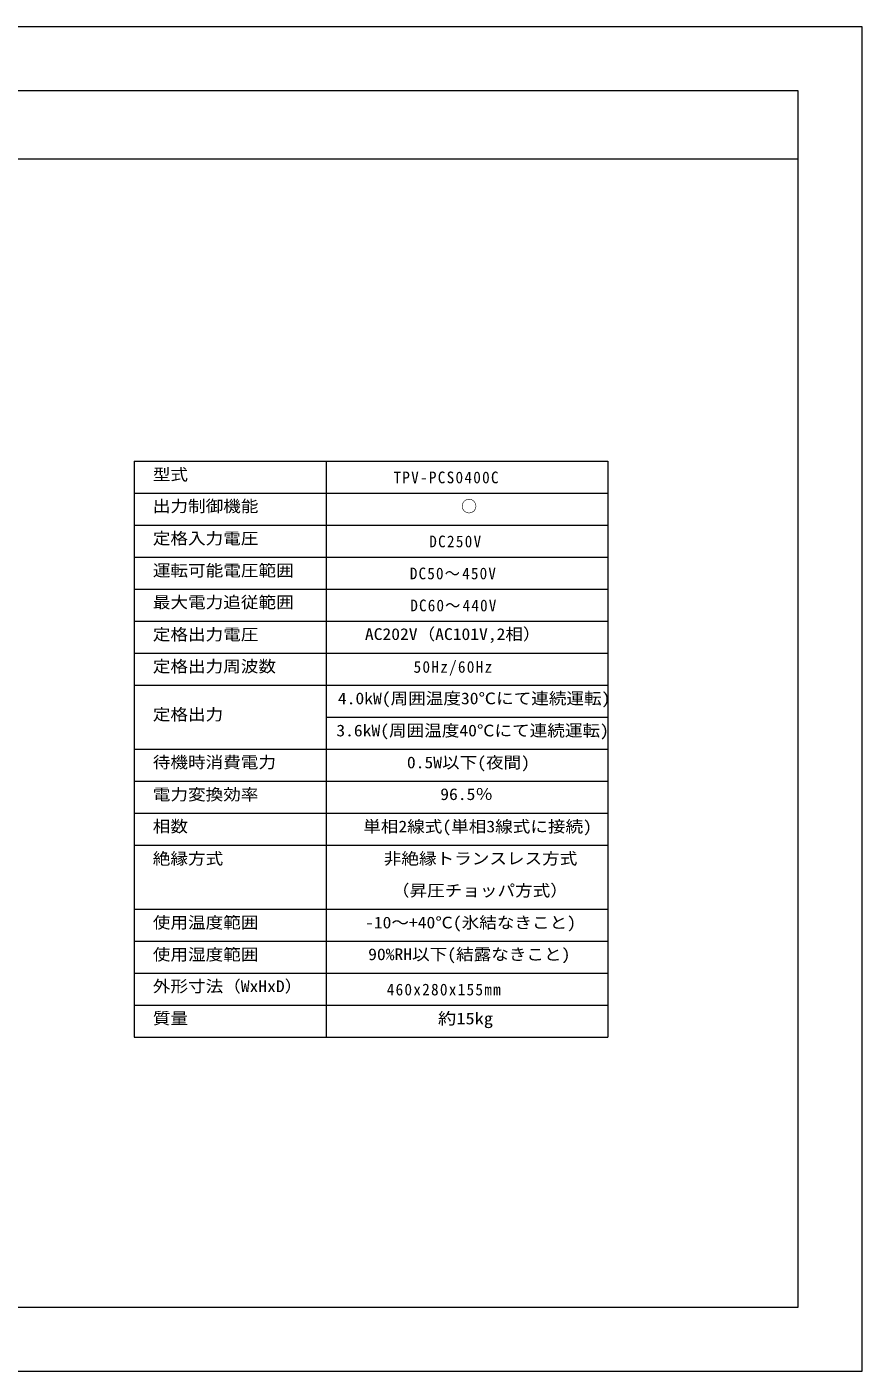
# Model space of a CAD drawing. Units: millimetres, scale not verified. Extents: x -1485 to 1485, y -1050 to 1050.
# Drawn here: x 180 to 1485, y -1050 to 1050 of the extents above; entities that cross this region are included whole.
import ezdxf
from ezdxf.enums import TextEntityAlignment as Align

# ---------------------------------------------------------------- set-up
doc = ezdxf.new("R2010")
doc.units = ezdxf.units.MM
doc.header["$LTSCALE"] = 10
for name, color, linetype, lineweight in [('0-0_0', 7, 'Continuous', 18), ('0-2_用紙枠', 7, 'Continuous', 18), ('0-3_図面枠', 7, 'Continuous', 18)]:
    doc.layers.add(name, color=color, linetype=linetype, lineweight=lineweight)
doc.styles.add('ＭＳ ゴシック', font='')
doc.styles.get('ＭＳ ゴシック').set_extended_font_data('MS Gothic')

msp = doc.modelspace()

# ---------------------------------------------------------------- linework, layer by layer
at = {"layer": '0-0_0'}
for p, q in [((347.45, 371.69), (1087.45, 371.69)), ((347.45, 371.69), (347.45, -528.31)), ((647.45, 371.69), (647.45, -528.31)), ((1087.45, 371.69), (1087.45, -528.31)), ((347.45, 321.69), (1087.45, 321.69)), ((347.45, 271.69), (1087.45, 271.69)), ((347.45, 221.69), (1087.45, 221.69)), ((347.45, 171.69), (1087.45, 171.69)), ((347.45, 121.69), (1087.45, 121.69)), ((347.45, 71.69), (1087.45, 71.69)), ((347.45, 21.69), (1087.45, 21.69)), ((647.45, -28.31), (1087.45, -28.31)), ((347.45, -78.31), (1087.45, -78.31)), ((347.45, -128.31), (1087.45, -128.31)), ((347.45, -178.31), (1087.45, -178.31)), ((347.45, -228.31), (1087.45, -228.31)), ((347.45, -328.31), (1087.45, -328.31)), ((347.45, -378.31), (1087.45, -378.31)), ((347.45, -428.31), (1087.45, -428.31)), ((347.45, -478.31), (1087.45, -478.31)), ((347.45, -528.31), (1087.45, -528.31))]:
    msp.add_line(p, q, dxfattribs=at)
at = {"layer": '0-2_用紙枠'}
msp.add_lwpolyline([(-1485.05, -1050), (1484.95, -1050), (1484.95, 1050), (-1485.05, 1050)], close=True, dxfattribs=at)
at = {"layer": '0-3_図面枠'}
msp.add_line((1384.95, 843.39), (-1285.05, 843.39), dxfattribs=at)
msp.add_lwpolyline([(1384.95, -950), (1384.95, 950), (-1285.05, 950), (-1285.05, -950)], close=True, dxfattribs=at)

# ---------------------------------------------------------------- texts
at = {"layer": '0-0_0', "style": 'ＭＳ ゴシック'}
for s, width, p in [('  型式', 1.1, (348.95, 335.96)), ('  出力制御機能', 1.1, (348.95, 286.64)), ('  定格入力電圧', 1.1, (348.95, 236.24)), ('\u3000運転可能電圧範囲', 1.1, (348.95, 186.13)), ('\u3000最大電力追従範囲', 1.1, (348.95, 136.47)), ('  定格出力電圧', 1.1, (348.95, 86.24)), ('AC202V（AC101V,2相）', 1.1, (707.85, 86.69)), ('  定格出力周波数', 1.1, (348.95, 36.3)), ('4.0kW(周囲温度30℃にて連続運転)', 1.1, (665.65, -13.7)), ('  定格出力', 1.1, (348.95, -38.76)), ('3.6kW(周囲温度40℃にて連続運転)', 1.1, (663.19, -63.87)), ('  待機時消費電力', 1.1, (348.95, -113.48)), ('0.5W以下(夜間)', 1.1, (773.49, -113.76)), ('  電力変換効率', 1.1, (348.95, -163.76)), ('96.5％', 1.1, (825.63, -163.36)), ('  相数', 1.1, (348.95, -213.65)), ('単相2線式(単相3線式に接続)', 1.1, (705.23, -213.82)), ('  絶縁方式', 1.1, (348.95, -263.93)), ('非絶縁トランスレス方式', 1.1, (737.33, -263.82)), ('（昇圧チョッパ方式）', 1.1, (749.99, -313.82)), ('  使用温度範囲', 1.1, (348.95, -363.82)), ('-10～+40℃(氷結なきこと)', 1.1, (708.06, -363.87)), ('  使用湿度範囲', 1.1, (348.95, -413.82)), ('90%RH以下(結露なきこと)', 1.1, (712.95, -413.48)), ('  外形寸法（WxHxD）', 1.1, (348.95, -463.48)), ('  質量', 1.1, (348.95, -513.48)), ('約15kg', 1.15, (821.95, -513.76))]:
    msp.add_text(s, height=18.33, dxfattribs=dict(at, width=width)).set_placement(p, align=Align.BOTTOM_LEFT)
msp.add_text('○', height=18.33, dxfattribs=at).set_placement((858.12, 286.35), align=Align.BOTTOM_LEFT)
at = {"layer": '0-0_0', "char_height": 18.33, "attachment_point": 7, "style": 'ＭＳ ゴシック'}
for s, insert in [('\\T1.17;\\W0.95;TPV-PCS0400C', (752.45, 336.69)), ('\\T1.17;\\W0.95;DC250V', (808.38, 236.69)), ('\\T1.15;\\W0.95;DC50～450V', (778.05, 186.69)), ('\\T1.15;\\W0.95;DC60～440V', (778.79, 136.69)), ('\\T1.17;\\W0.95;50Hz/60Hz', (783.95, 36.52)), ('\\T1.17;\\W0.95;460x280x155mm', (741.94, -463.31))]:
    msp.add_mtext(s, dxfattribs=dict(at, insert=insert))

doc.saveas('drawing.dxf')
